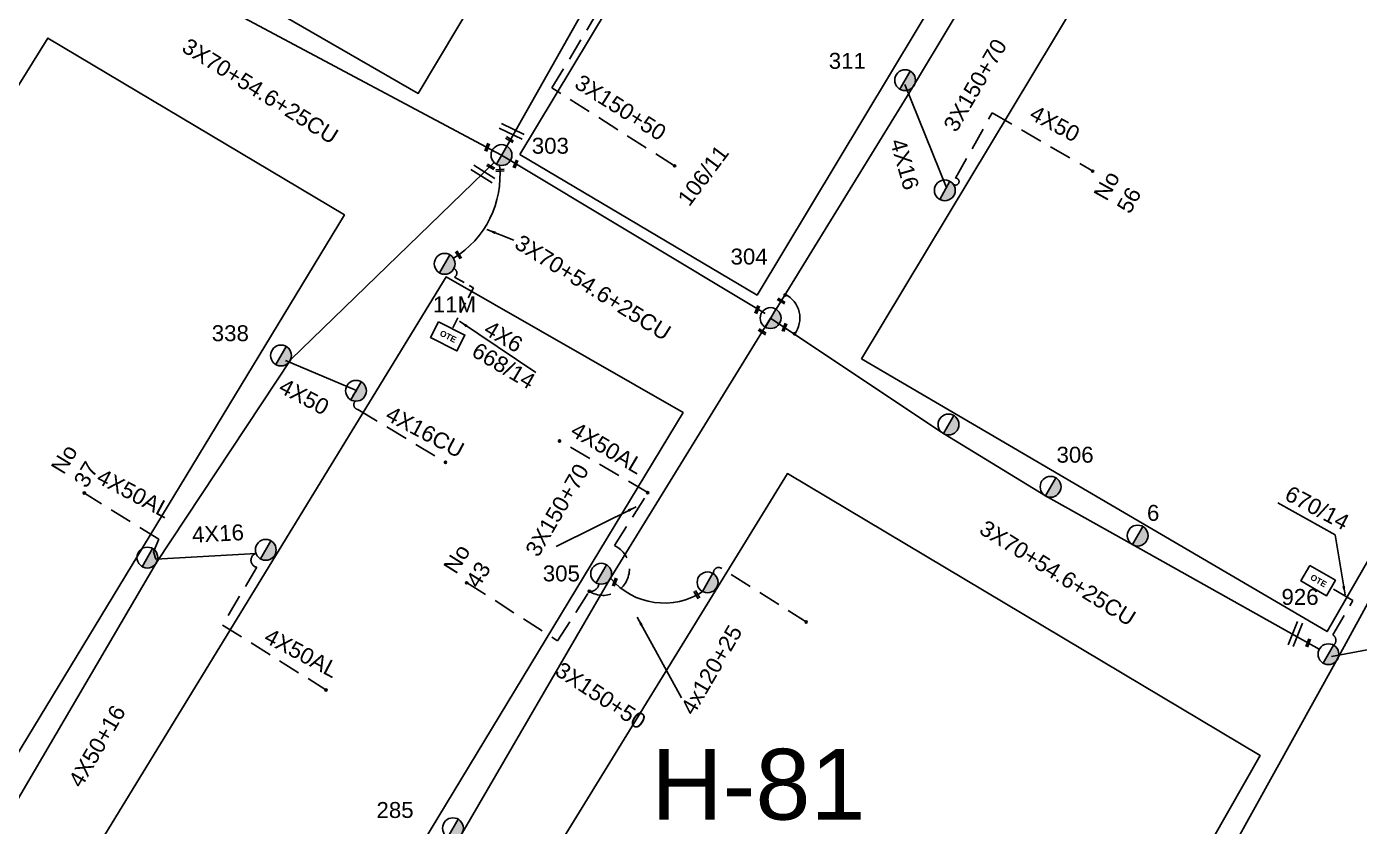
# Model space of a CAD drawing. Header units: millimetres. Extents: x 771 to 3391, y 686 to 1835.
# Drawn here: x 1288.3 to 1439, y 1396 to 1486.4 of the extents above; entities that cross this region are included whole.
import ezdxf

# ---------------------------------------------------------------- set-up
doc = ezdxf.new("R2010")
doc.units = ezdxf.units.MM
doc.linetypes.add('DASHED', pattern=[19.05, 12.7, -6.35])
for name, color, linetype in [('Pillar OTE', 7, 'Continuous'), ('Άγνωστα', 7, 'Continuous'), ('Γυμνά εναέρια ΧΤ (3Φ)   4x16CU', 7, 'Continuous'), ('Γυμνά εναέρια ΧΤ (3Φ)   4x50CU', 7, 'Continuous'), ('Γυμνά εναέρια ΧΤ και ΦΟΠ (3Φ)   4x50+16AL', 7, 'Continuous'), ('Εναέρια παροχή ΧΤ 4x16', 7, 'SYN_LINE'), ('Επιγραφές - Σχήματα', 7, 'Continuous'), ('Καλώδια ΧΤ   3x150+50CU', 7, 'DASHED'), ('Καλώδια ΧΤ   3x150+70AL', 7, 'DASHED'), ('Καλώδια ΧΤ   3x150AL+50CU', 7, 'DASHED'), ('Μηχανική τομή', 7, 'Continuous'), ('Στύλος ΦΜ', 7, 'Continuous'), ('Στύλος ΦΜ @ 1', 7, 'Continuous'), ('Συνδέσεις', 7, 'Continuous'), ('Συνεστραμμένα ΧΤ   3x70+54.6+25 AL', 7, 'SYN_LINE'), ('Συνεστραμμένα ΧΤ   4x120+25 AL', 7, 'SYN_LINE'), ('Τομή', 7, 'Continuous'), ('Υπόβαθρο ΔΕΗ', 7, 'Continuous'), ('Υπόγεια καλώδια Παροχών ΧΤ   4x16AL', 7, 'DASHED'), ('Υπόγεια καλώδια Παροχών ΧΤ   4x50AL', 7, 'DASHED'), ('Υπόγεια καλώδια Παροχών ΧΤ   4x6', 7, 'DASHED')]:
    doc.layers.add(name, color=color, linetype=linetype)
doc.styles.get("Standard").update_dxf_attribs({"font": 'ARIAL.TTF'})
doc.linetypes.add('SYN_LINE', pattern='A,0.5,-0.0001,["/\\/\\/\\/",Standard,S=0.1,R=0,X=0,Y=-0.05],-0.25', length=0.7501)
doc.dimstyles.new('ISO-25', dxfattribs={"dimtxt": 2.5, "dimasz": 2.5, "dimexe": 1.25, "dimexo": 0.625, "dimtad": 1, "dimtxsty": 'Standard', "dimcen": 2.5, "dimadec": 0, "dimazin": 0, "dimtfac": 1, "dimtmove": 0, "dimatfit": 3, "dimfxl": 1, "dimarcsym": 0})

# ---------------------------------------------------------------- blocks, each defined once
blk = doc.blocks.new('ΥΠΑΡΧΩΝ ΤΣΙΜΕΝΤΕΝΙΟΣ ΣΤΥΛΟΣ')
at = {"layer": 'Στύλος ΦΜ'}
blk.add_hatch(color=7, dxfattribs=at).paths.add_polyline_path([(-1.29, -2.28, 0.574793), (2.62, 0, 0.268822), (1.3, 2.27)])
at = {"layer": 'Στύλος ΦΜ', "color": 7}
blk.add_line((-1.29, -2.28), (1.3, 2.27), dxfattribs=at)
blk.add_circle((0, 0), 2.62, dxfattribs=at)
at = {"layer": 'Στύλος ΦΜ', "flags": 4}
for tag, p in [('ΑΡΙΘΜΟΣ', (-4.68, 8.05)), ('ΤΥΠΟΣ', (-4.91, 3.03))]:
    blk.add_attdef(tag, p, '', height=4, dxfattribs=at)
blk = doc.blocks.new('ΤΟΜΗ')
at = {"layer": 'Τομή', "ltscale": 40}
for p, q in [((-5.68, 0), (5.68, 0)), ((5.68, -2.33), (-5.68, -2.33))]:
    blk.add_line(p, q, dxfattribs=at)
blk = doc.blocks.new('ΜΗΧΑΝΙΚΗ ΤΟΜΗ')
at = {"layer": 'Μηχανική τομή', "ltscale": 40}
for p, q in [((-1.89, 0.78), (1.89, 0.78)), ((1.89, 0), (-1.89, 0))]:
    blk.add_line(p, q, dxfattribs=at)
blk = doc.blocks.new('_ΣΥΝΔΕΣΗ')
at = {"layer": 'Συνδέσεις', "linetype": 'SYN_LINE', "ltscale": 40}
blk.add_hatch(color=256, dxfattribs=at).paths.add_polyline_path([(0.5, -0.01, 1), (-0.5, -0.01, 1)])
at = {"layer": 'Συνδέσεις'}
blk.add_circle((0, -0.01), 0.5, dxfattribs=at)
blk = doc.blocks.new('PILLAR ΟΤΕ')
at = {"layer": 'Pillar OTE', "ltscale": 40}
blk.add_lwpolyline([(-3.31, 2.02), (3.39, 2.02), (3.39, -1.99), (-3.31, -1.99)], close=True, dxfattribs=at)
at = {"layer": 'Pillar OTE', "insert": (-1.81, 0.71), "char_height": 1.3575, "width": 109.961, "attachment_point": 1}
blk.add_mtext('{\\fArial|b1|i0|c161|p34;OTE}', dxfattribs=at)

msp = doc.modelspace()

# ---------------------------------------------------------------- linework, layer by layer
at = {"layer": 'Άγνωστα', "color": 30}
msp.add_lwpolyline([(1317.58366, 1448.65345), (1325.6402, 1445.2469), (1325.19971, 1444.66452)], dxfattribs=at)
at = {"layer": 'Άγνωστα', "color": 1}
msp.add_lwpolyline([(1324.57394, 1443.8372), (1324.57394, 1443.8372)], dxfattribs=at)
at = {"layer": 'Άγνωστα', "color": 151, "linetype": 'DASHED', "ltscale": 0.2}
msp.add_lwpolyline([(1376.57016, 1419.02784), (1366.83311, 1425.18387), (1366.83311, 1425.18387, 0.694492946), (1366.0254, 1424.47597)], format="xyb", dxfattribs=at)
at = {"layer": 'Γυμνά εναέρια ΧΤ (3Φ)   4x50CU', "color": 6, "ltscale": 0.2}
msp.add_lwpolyline([(1435.83316, 1415.18767), (1455.02993, 1418.77021), (1455.02993, 1418.77021)], dxfattribs=at)
at = {"layer": 'Γυμνά εναέρια ΧΤ και ΦΟΠ (3Φ)   4x50+16AL', "color": 30, "linetype": 'Continuous', "ltscale": 0.2}
msp.add_lwpolyline([(1270.90232, 1375.29741), (1286.1366, 1397.00198), (1303.0203, 1425.81501), (1318.1824, 1448.77514), (1341.17433, 1471.05728)], dxfattribs=at)
at = {"layer": 'Εναέρια παροχή ΧΤ 4x16', "color": 173, "linetype": 'SYN_LINE', "ltscale": 15}
msp.add_lwpolyline([(1387.61727, 1479.84869), (1392.27649, 1468.26953)], dxfattribs=at)
at = {"layer": 'Εναέρια παροχή ΧΤ 4x16', "color": 30, "ltscale": 20}
msp.add_lwpolyline([(1302.93557, 1426.18566), (1314.2717, 1426.83494)], dxfattribs=at)
at = {"layer": 'Καλώδια ΧΤ   3x150+50CU', "color": 6, "linetype": 'DASHED', "ltscale": 0.2}
msp.add_lwpolyline([(1361.58962, 1470.66566), (1347.72063, 1479.46239), (1347.72063, 1479.46239), (1347.72063, 1479.46239), (1353.11538, 1488.42866, 0.757277891), (1353.66673, 1489.15322)], format="xyb", dxfattribs=at)
at = {"layer": 'Καλώδια ΧΤ   3x150+70AL', "color": 151, "linetype": 'DASHED', "ltscale": 0.2}
msp.add_lwpolyline([(1351.93541, 1422.55259, 1.056109318), (1354.79951, 1427.72955), (1358.56486, 1433.72939)], format="xyb", dxfattribs=at)
at = {"layer": 'Καλώδια ΧΤ   3x150AL+50CU', "color": 151, "ltscale": 0.2}
msp.add_lwpolyline([(1338.0734, 1423.5655), (1348.36059, 1416.96595), (1351.93541, 1422.55259, 0.404520965), (1353.03298, 1423.39353)], format="xyb", dxfattribs=at)
at = {"layer": 'Συνεστραμμένα ΧΤ   3x70+54.6+25 AL', "color": 6, "linetype": 'SYN_LINE', "ltscale": 20}
for points in [[(1402.76745, 1572.51349), (1382.16986, 1541.14116), (1369.41783, 1518.53201), (1352.77867, 1490.94145), (1342.59893, 1472.90265)], [(1454.96605, 1448.66167), (1436.42599, 1414.71838), (1422.4185, 1389.51042), (1404.83687, 1357.60354), (1396.14003, 1342.62607), (1379.88647, 1314.9495)]]:
    msp.add_lwpolyline(points, dxfattribs=at)
at = {"layer": 'Συνεστραμμένα ΧΤ   3x70+54.6+25 AL', "color": 173, "linetype": 'SYN_LINE', "ltscale": 20}
for points in [[(1433.33355, 1555.43564), (1417.54564, 1528.92112), (1401.93686, 1501.92342), (1388.47101, 1479.50699), (1373.05228, 1454.45157)], [(1372.43728, 1453.44723), (1391.68965, 1440.57627)], [(1413.35359, 1427.83537), (1434.46985, 1416.01723)]]:
    msp.add_lwpolyline(points, dxfattribs=at)
at = {"layer": 'Συνεστραμμένα ΧΤ   3x70+54.6+25 AL', "color": 151, "linetype": 'SYN_LINE', "ltscale": 20}
msp.add_lwpolyline([(1371.81122, 1453.94874), (1342.02236, 1471.87564), (1312.86728, 1487.40427), (1288.46484, 1503.79229)], dxfattribs=at)
at = {"layer": 'Συνεστραμμένα ΧΤ   3x70+54.6+25 AL', "color": 173, "linetype": 'SYN_LINE', "ltscale": 8}
msp.add_lwpolyline([(1391.96716, 1440.39074), (1403.50652, 1433.34778), (1413.35359, 1427.83537)], dxfattribs=at)
at = {"layer": 'Συνεστραμμένα ΧΤ   3x70+54.6+25 AL', "color": 30, "linetype": 'SYN_LINE', "ltscale": 8}
msp.add_arc((1330.82562, 1469.61376), 11.02568, 301.5078257, 5.7622962, dxfattribs=at)
at = {"layer": 'Συνεστραμμένα ΧΤ   4x120+25 AL', "color": 151, "linetype": 'SYN_LINE', "ltscale": 20}
msp.add_lwpolyline([(1311.75004, 1354.78974), (1337.56271, 1395.21227), (1354.27645, 1423.92213), (1372.43425, 1453.44909)], dxfattribs=at)
at = {"layer": 'Συνεστραμμένα ΧΤ   4x120+25 AL', "color": 151, "linetype": 'SYN_LINE', "ltscale": 15}
msp.add_arc((1360.41039, 1429.20861), 7.97969, 220.4863264, 303.5478316, dxfattribs=at)
at = {"layer": 'Υπόβαθρο ΔΕΗ'}
for points in [[(1358.539, 1595.90197), (1391.89977, 1578.07141), (1332.59663, 1478.85015), (1298.77731, 1498.3591), (1358.539, 1595.90197)], [(1344.08814, 1471.93386), (1403.87324, 1571.29893), (1431.74304, 1556.53891), (1416.00965, 1531.05788), (1370.91237, 1456.05286), (1344.08814, 1471.93386)], [(1382.71298, 1448.83635), (1443.47759, 1549.89527), (1495.13343, 1521.80768), (1435.34774, 1418.00605), (1382.71493, 1448.83521)], [(1242.4948, 1407.53454), (1290.73197, 1485.10636), (1324.26362, 1465.10715), (1276.74154, 1386.86606), (1242.4948, 1407.53454)], [(1288.51642, 1380.84675), (1335.74574, 1458.09799), (1362.55137, 1442.76817), (1315.85963, 1365.64158), (1288.51642, 1380.84675)], [(1327.30925, 1359.36115), (1374.34609, 1435.86794), (1427.79181, 1403.9901), (1384.38588, 1327.8044), (1327.30925, 1359.36115)], [(1436.25042, 1428.95879), (1429.78148, 1432.57233)]]:
    msp.add_lwpolyline(points, dxfattribs=at)
msp.add_arc((1372.70919, 1453.44112), 3.0366, 323.4790728, 62.8760507, dxfattribs=at)
at = {"layer": 'Υπόγεια καλώδια Παροχών ΧΤ   4x16AL', "color": 30, "linetype": 'DASHED', "ltscale": 0.2}
msp.add_lwpolyline([(1325.48636, 1444.05538, 0.610208289), (1325.78729, 1443.10529), (1335.63896, 1437.16257)], format="xyb", dxfattribs=at)
at = {"layer": 'Υπόγεια καλώδια Παροχών ΧΤ   4x50AL', "color": 173, "linetype": 'DASHED', "ltscale": 0.2}
msp.add_lwpolyline([(1393.08296, 1468.5844, 1.441473665), (1393.34459, 1469.27895), (1393.34459, 1469.27895), (1393.34459, 1469.27895), (1393.34459, 1469.27895), (1393.34459, 1469.27895), (1397.49287, 1476.64967), (1408.94708, 1470.00253)], format="xyb", dxfattribs=at)
at = {"layer": 'Υπόγεια καλώδια Παροχών ΧΤ   4x50AL', "color": 151, "linetype": 'DASHED', "ltscale": 0.2}
msp.add_lwpolyline([(1358.56486, 1433.72939), (1348.57149, 1439.58785)], dxfattribs=at)
at = {"layer": 'Υπόγεια καλώδια Παροχών ΧΤ   4x50AL', "color": 30, "ltscale": 0.2}
msp.add_lwpolyline([(1302.93557, 1426.18566), (1302.68916, 1427.0241), (1303.28178, 1428.43918), (1294.86624, 1433.66346)], dxfattribs=at)
msp.add_lwpolyline([(1314.27599, 1426.84455, 0.803123613), (1314.36601, 1425.28125), (1314.36601, 1425.28125), (1310.4704, 1418.74959), (1322.17422, 1411.42678)], format="xyb", dxfattribs=at)
at = {"layer": 'Υπόγεια καλώδια Παροχών ΧΤ   4x6', "color": 30, "linetype": 'DASHED', "ltscale": 0.1}
msp.add_lwpolyline([(1336.63256, 1459.0384, -0.628488699), (1336.70944, 1458.08725), (1338.83515, 1456.87158), (1336.45922, 1452.25409)], format="xyb", dxfattribs=at)
at = {"layer": 'Υπόγεια καλώδια Παροχών ΧΤ   4x6', "color": 6, "linetype": 'DASHED', "ltscale": 0.2}
msp.add_lwpolyline([(1436.08525, 1416.46766, 0.510440234), (1436.01348, 1417.62261), (1438.25941, 1421.52207), (1435.81201, 1422.93168)], format="xyb", dxfattribs=at)

# ---------------------------------------------------------------- block references
at = {"layer": 'Pillar OTE', "xscale": 0.5, "yscale": 0.5, "zscale": 0.5}
for p, rotation in [((1335.91393, 1451.3903), 332.9828465294397), ((1434.31524, 1423.7713), 330.0597361167477)]:
    msp.add_blockref('PILLAR ΟΤΕ', p, dxfattribs=dict(at, rotation=rotation))
at = {"layer": 'Μηχανική τομή'}
for p, xscale, yscale, zscale, rotation in [((1342.88494, 1473.5469), 0.25, 0.25, 0.25, 327.7252172787099), ((1340.48407, 1472.71181), 0.249999999999919, 0.249999999999919, 0.249999999999919, 68.45138536945211), ((1340.73744, 1470.45599), 0.2500000000002005, 0.2500000000002005, 0.2500000000002005, 331.5446991727721), ((1343.70229, 1470.83557), 0.249999999999919, 0.249999999999919, 0.249999999999919, 68.45138536945211), ((1341.84242, 1470.0564), 0.2500000000002005, 0.2500000000002005, 0.2500000000002005, 3.533893871706776), ((1337.07668, 1460.53137), 0.2500000000002005, 0.2500000000002005, 0.2500000000002005, 303.0893983455421), ((1373.59267, 1455.29613), 0.25, 0.25, 0.25, 327.7252172787099), ((1371.00063, 1454.36979), 0.249999999999919, 0.249999999999919, 0.249999999999919, 68.45138536945211), ((1374.0945, 1452.35377), 0.249999999999919, 0.249999999999919, 0.249999999999919, 68.45138536945211), ((1371.44582, 1451.81863), 0.25, 0.25, 0.25, 327.7252172787099), ((1354.91708, 1423.56252), 0.249999999999919, 0.249999999999919, 0.249999999999919, 68.45138536945211), ((1364.18393, 1422.23319), 0.249999999999919, 0.249999999999919, 0.249999999999919, 120.8670620455949), ((1433.29363, 1416.69321), 0.249999999999919, 0.249999999999919, 0.249999999999919, 68.45138536945211)]:
    msp.add_blockref('ΜΗΧΑΝΙΚΗ ΤΟΜΗ', p, dxfattribs=dict(at, xscale=xscale, yscale=yscale, zscale=zscale, rotation=rotation))
at = {"layer": 'Στύλος ΦΜ @ 1', "ltscale": 40}
ref = msp.add_blockref('ΥΠΑΡΧΩΝ ΤΣΙΜΕΝΤΕΝΙΟΣ ΣΤΥΛΟΣ', (1387.64247, 1480.34405), dxfattribs=dict(at, xscale=0.4499999999998181, yscale=0.4499999999998181, zscale=0.4499999999998181))
ref.add_attrib('ΤΥΠΟΣ', '311', (1379.01446, 1481.63205), dxfattribs={"layer": 'Στύλος ΦΜ', "height": 1.8, "flags": 4})
ref = msp.add_blockref('ΥΠΑΡΧΩΝ ΤΣΙΜΕΝΤΕΝΙΟΣ ΣΤΥΛΟΣ', (1342.02009, 1471.87693), dxfattribs=dict(at, xscale=0.4499999999998181, yscale=0.4499999999998181, zscale=0.4499999999998181))
ref.add_attrib('ΤΥΠΟΣ', '303', (1345.4405, 1472.03336), dxfattribs={"layer": 'Στύλος ΦΜ', "height": 1.8, "flags": 4})
at = {"layer": 'Στύλος ΦΜ @ 1', "ltscale": 40, "xscale": 0.4499999999998181, "yscale": 0.4499999999998181, "zscale": 0.4499999999998181}
for p in [(1392.12991, 1467.89241), (1325.56612, 1445.23044), (1392.5482, 1441.41521), (1315.36518, 1427.24629), (1301.98196, 1426.37088), (1365.31221, 1423.57025)]:
    msp.add_blockref('ΥΠΑΡΧΩΝ ΤΣΙΜΕΝΤΕΝΙΟΣ ΣΤΥΛΟΣ', p, dxfattribs=at)
at = {"layer": 'Στύλος ΦΜ @ 1', "ltscale": 40}
ref = msp.add_blockref('ΥΠΑΡΧΩΝ ΤΣΙΜΕΝΤΕΝΙΟΣ ΣΤΥΛΟΣ', (1335.59046, 1459.58718), dxfattribs=dict(at, xscale=0.4499999999998181, yscale=0.4499999999998181, zscale=0.4499999999998181))
ref.add_attrib('ΤΥΠΟΣ', '11Μ', (1334.25243, 1454.08952), dxfattribs={"layer": 'Στύλος ΦΜ', "height": 1.8, "flags": 4})
ref = msp.add_blockref('ΥΠΑΡΧΩΝ ΤΣΙΜΕΝΤΕΝΙΟΣ ΣΤΥΛΟΣ', (1372.43501, 1453.44852), dxfattribs=dict(at, xscale=0.4499999999998181, yscale=0.4499999999998181, zscale=0.4499999999998181))
ref.add_attrib('ΤΥΠΟΣ', '304', (1367.90989, 1459.50459), dxfattribs={"layer": 'Στύλος ΦΜ', "height": 1.8, "flags": 4})
ref = msp.add_blockref('ΥΠΑΡΧΩΝ ΤΣΙΜΕΝΤΕΝΙΟΣ ΣΤΥΛΟΣ', (1317.08983, 1449.21496), dxfattribs=dict(at, xscale=0.4499999999998181, yscale=0.4499999999998181, zscale=0.4499999999998181))
ref.add_attrib('ΤΥΠΟΣ', '338', (1309.26267, 1450.83981), dxfattribs={"layer": 'Στύλος ΦΜ', "height": 1.8, "flags": 4})
ref = msp.add_blockref('ΥΠΑΡΧΩΝ ΤΣΙΜΕΝΤΕΝΙΟΣ ΣΤΥΛΟΣ', (1404.08755, 1434.37225), dxfattribs=dict(at, xscale=0.4499999999998181, yscale=0.4499999999998181, zscale=0.4499999999998181))
ref.add_attrib('ΤΥΠΟΣ', '306', (1404.75937, 1437.10276), dxfattribs={"layer": 'Στύλος ΦΜ', "height": 1.8, "flags": 4})
ref = msp.add_blockref('ΥΠΑΡΧΩΝ ΤΣΙΜΕΝΤΕΝΙΟΣ ΣΤΥΛΟΣ', (1413.93462, 1428.85984), dxfattribs=dict(at, xscale=0.4499999999998181, yscale=0.4499999999998181, zscale=0.4499999999998181))
ref.add_attrib('ΤΥΠΟΣ', '6', (1414.98654, 1430.52448), dxfattribs={"layer": 'Στύλος ΦΜ', "height": 1.8, "flags": 4})
ref = msp.add_blockref('ΥΠΑΡΧΩΝ ΤΣΙΜΕΝΤΕΝΙΟΣ ΣΤΥΛΟΣ', (1353.28302, 1424.54445), dxfattribs=dict(at, xscale=0.4499999999998181, yscale=0.4499999999998181, zscale=0.4499999999998181))
ref.add_attrib('ΤΥΠΟΣ', '305', (1346.68271, 1423.68352), dxfattribs={"layer": 'Στύλος ΦΜ', "height": 1.8, "flags": 4})
ref = msp.add_blockref('ΥΠΑΡΧΩΝ ΤΣΙΜΕΝΤΕΝΙΟΣ ΣΤΥΛΟΣ', (1435.49969, 1415.44577), dxfattribs=dict(at, xscale=0.4499999999998181, yscale=0.4499999999998181, zscale=0.4499999999998181))
ref.add_attrib('ΤΥΠΟΣ', '926', (1430.19263, 1421.0256), dxfattribs={"layer": 'Στύλος ΦΜ', "height": 1.8, "flags": 4})
ref = msp.add_blockref('ΥΠΑΡΧΩΝ ΤΣΙΜΕΝΤΕΝΙΟΣ ΣΤΥΛΟΣ', (1336.52654, 1395.77219), dxfattribs=dict(at, xscale=0.4499999999998181, yscale=0.4499999999998181, zscale=0.4499999999998181))
ref.add_attrib('ΤΥΠΟΣ', '285', (1327.88235, 1396.93539), dxfattribs={"layer": 'Στύλος ΦΜ', "height": 1.8, "flags": 4})
at = {"layer": 'Συνδέσεις', "xscale": 0.25, "yscale": 0.25, "zscale": 0.25}
for p in [(1361.58962, 1470.66566), (1408.83921, 1470.06717), (1374.0771, 1456.06297), (1375.13689, 1451.67747), (1348.56944, 1439.56288), (1335.67864, 1437.13976), (1294.85276, 1433.66793), (1358.53485, 1433.71159), (1338.06874, 1423.52305), (1351.93649, 1422.56275), (1376.45993, 1419.08814), (1322.17361, 1411.40145)]:
    msp.add_blockref('_ΣΥΝΔΕΣΗ', p, dxfattribs=at)
at = {"layer": 'Τομή'}
for p, xscale, yscale, zscale, rotation in [((1343.29938, 1474.8232), 0.25, 0.25, 0.25, 334.6679944973969), ((1340.06621, 1469.98337), 0.25, 0.25, 0.25, 327.1113316327676), ((1432.02422, 1417.62289), 0.2499999999998873, 0.2499999999998873, 0.2499999999998873, 248.1909067709115)]:
    msp.add_blockref('ΤΟΜΗ', p, dxfattribs=dict(at, xscale=xscale, yscale=yscale, zscale=zscale, rotation=rotation))

# ---------------------------------------------------------------- texts
at = {"layer": 'Άγνωστα', "color": 7, "char_height": 1.8, "attachment_point": 1}
for s, insert, rotation in [('3X70+54.6+25CU', (1306.68559, 1485.2121), 328.042606), ('3X150+70', (1391.87436, 1475.25201), 59.7965722), ('3X150+50', (1351.09785, 1481.10805), 327.5870466), ('4X50', (1402.40595, 1477.61057), 332.0897021), ('106/11', (1361.79282, 1467.03441), 53.2221919), ('3X70+54.6+25CU', (1344.29898, 1462.99922), 328.042606), ('4X50', (1317.53184, 1446.74232), 332.0897021), ('3X150+70', (1344.60822, 1427.21977), 59.7087685), ('3X70+54.6+25CU', (1396.8392, 1430.72185), 328.042606), ('4X50+16', (1292.95463, 1401.13245), 59.8533125)]:
    msp.add_mtext_dynamic_manual_height_columns(s, width=1.8, gutter_width=12.5, heights=[0.04535], dxfattribs=dict(at, insert=insert, rotation=rotation))
at = {"layer": 'Άγνωστα', "color": 7}
note = msp.add_mtext_dynamic_manual_height_columns('No ', width=1.8, gutter_width=1.57066, heights=[0.04535, 0], dxfattribs=dict(at, insert=(1407.21993, 1464.50894), char_height=1.8, attachment_point=1, rotation=60.946281))
for column, words in zip(note.columns.linked_columns, ['56']):
    column.text = words
note = msp.add_mtext_dynamic_manual_height_columns('No ', width=1.8, gutter_width=1.84485, heights=[0.04535, 0], dxfattribs=dict(at, insert=(1289.0938, 1433.46833), char_height=1.8, attachment_point=1, rotation=58.928319))
for column, words in zip(note.columns.linked_columns, ['37']):
    column.text = words
note = msp.add_mtext_dynamic_manual_height_columns('No ', width=1.8, gutter_width=1.66149, heights=[0.04535, 0], dxfattribs=dict(at, insert=(1333.48501, 1422.42905), char_height=1.8, attachment_point=1, rotation=57.6861743))
for column, words in zip(note.columns.linked_columns, ['43']):
    column.text = words
note = msp.add_mtext_dynamic_manual_height_columns('3X150+50\\P', width=1.8, gutter_width=12.5, heights=[0.04535, 0], dxfattribs=dict(at, insert=(1336.96592, 1422.56138), char_height=1.8, attachment_point=1, rotation=326.6603566))
at = {"layer": 'Γυμνά εναέρια ΧΤ (3Φ)   4x16CU', "color": 7, "insert": (1329.6032, 1443.60577), "char_height": 1.8, "attachment_point": 1, "rotation": 332.0897021}
msp.add_mtext_dynamic_manual_height_columns('4X16CU', width=1.8, gutter_width=12.5, heights=[0.04535], dxfattribs=at)
at = {"layer": 'Γυμνά εναέρια ΧΤ και ΦΟΠ (3Φ)   4x50+16AL', "color": 7, "insert": (1362.17364, 1409.33348), "char_height": 1.8, "attachment_point": 1, "rotation": 59.8533125}
msp.add_mtext_dynamic_manual_height_columns('4x120+25', width=1.8, gutter_width=12.5, heights=[0.04535], dxfattribs=at)
at = {"layer": 'Εναέρια παροχή ΧΤ 4x16', "color": 7, "char_height": 1.8, "attachment_point": 1}
for insert, rotation in [((1387.65632, 1473.91613), 285.9272461), ((1306.9775, 1429.83829), 3.1005154)]:
    msp.add_mtext_dynamic_manual_height_columns('4X16', width=1.8, gutter_width=12.5, heights=[0.04535], dxfattribs=dict(at, insert=insert, rotation=rotation))
at = {"layer": 'Υπόβαθρο ΔΕΗ', "insert": (1358.93586, 1404.74893), "char_height": 8, "attachment_point": 1}
msp.add_mtext_dynamic_manual_height_columns('H-81', width=84.657329, gutter_width=12.5, heights=[0], dxfattribs=at)
at = {"layer": 'Υπόγεια καλώδια Παροχών ΧΤ   4x50AL', "color": 7, "char_height": 1.8, "attachment_point": 1}
for s, insert, rotation in [('4Χ6', (1340.78052, 1453.28792), 329.3400346), ('668/14', (1339.41643, 1450.79616), 329.3400346), ('4X50AL', (1350.58742, 1441.81894), 329.3400346), ('4X50AL', (1296.9211, 1436.52773), 332.0897021), ('670/14', (1431.25072, 1434.59031), 332.0897021), ('4X50AL', (1315.87064, 1418.47803), 332.0897021)]:
    msp.add_mtext_dynamic_manual_height_columns(s, width=1.8, gutter_width=12.5, heights=[0.04535], dxfattribs=dict(at, insert=insert, rotation=rotation))

# ---------------------------------------------------------------- leaders
at = {"layer": 'Επιγραφές - Σχήματα', "ltscale": 40}
for points in [[(1340.3706, 1463.46498), (1343.41639, 1462.24331)], [(1337.2486, 1453.09563), (1345.91305, 1447.29747)], [(1357.24987, 1432.12526), (1348.19489, 1427.6307)], [(1437.38815, 1422.14477), (1436.25042, 1428.95879)], [(1357.35919, 1419.63472), (1362.3451, 1410.49904)]]:
    msp.add_leader(points, dimstyle='ISO-25', override={"dimasz": 1, "dimtad": 0}, dxfattribs=at)

doc.saveas('drawing.dxf')
